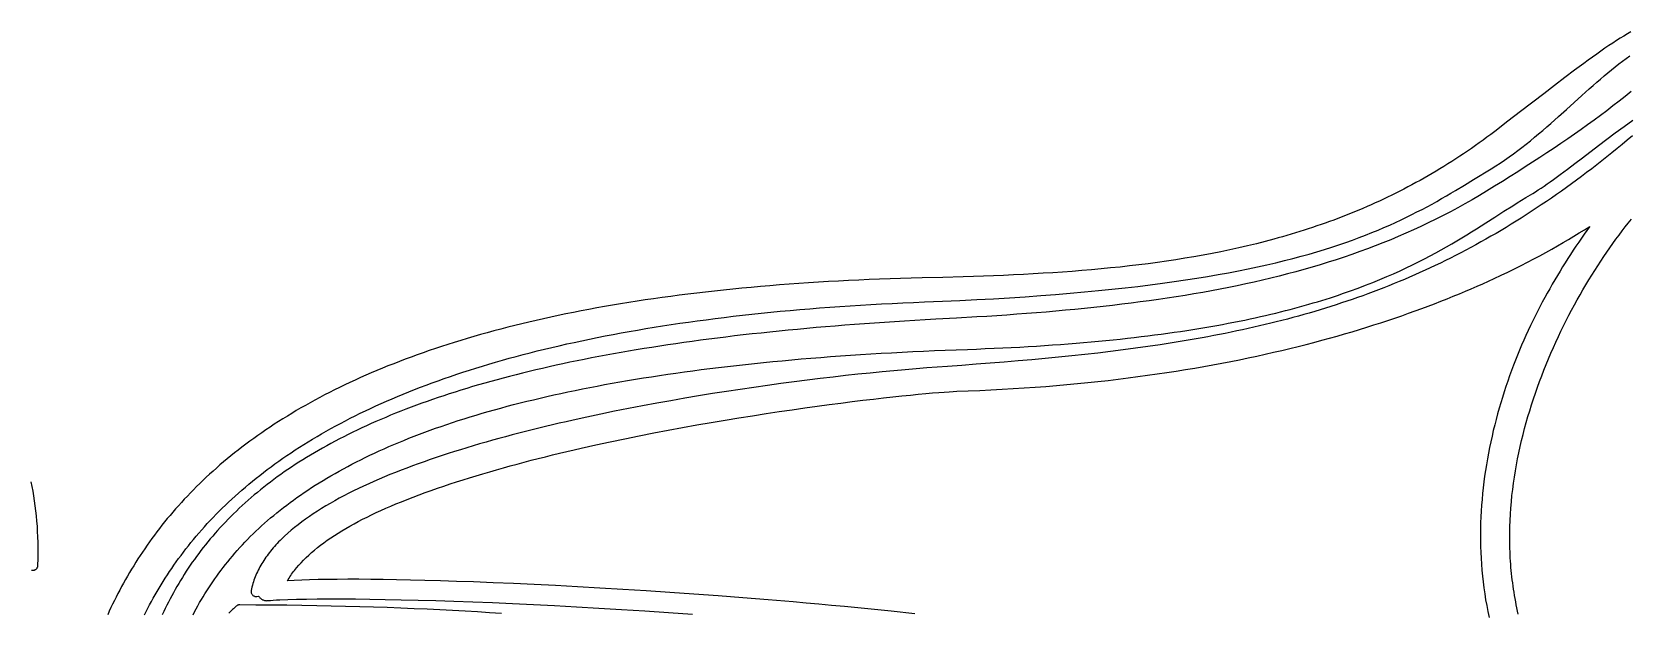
# Model space of a CAD drawing. Extents: x 0 to 113, y 52 to 137.
# Drawn here: x 45.32 to 89.82, y 120.08 to 136.27 of the extents above; entities that cross this region are included whole.
import ezdxf

# ---------------------------------------------------------------- set-up
doc = ezdxf.new("R2010")
doc.units = 0
doc.header["$MEASUREMENT"] = 0

msp = doc.modelspace()

# ---------------------------------------------------------------- linework, layer by layer
for points in [[(89.869, 136.272), (89.772, 136.216), (89.673, 136.158), (89.572, 136.096), (89.469, 136.031), (89.363, 135.962), (89.256, 135.891), (89.146, 135.816), (89.033, 135.738), (88.918, 135.657), (88.8, 135.573), (88.679, 135.485), (88.556, 135.395), (88.299, 135.203), (88.029, 134.999), (87.744, 134.782), (87.444, 134.552), (86.796, 134.052), (86.445, 133.782), (86.075, 133.499), (85.968, 133.418), (85.86, 133.337), (85.752, 133.258), (85.644, 133.18), (85.536, 133.104), (85.427, 133.028), (85.318, 132.953), (85.209, 132.879), (85.1, 132.807), (84.991, 132.735), (84.881, 132.664), (84.771, 132.595), (84.661, 132.526), (84.55, 132.459), (84.44, 132.392), (84.329, 132.327), (84.217, 132.262), (84.106, 132.199), (83.994, 132.136), (83.882, 132.075), (83.77, 132.014), (83.658, 131.954), (83.545, 131.896), (83.432, 131.838), (83.319, 131.781), (83.206, 131.725), (83.092, 131.67), (82.978, 131.616), (82.864, 131.562), (82.749, 131.51), (82.635, 131.458), (82.52, 131.408), (82.405, 131.358), (82.289, 131.309), (82.173, 131.261), (82.057, 131.214), (81.941, 131.168), (81.824, 131.122), (81.708, 131.077), (81.591, 131.033), (81.473, 130.99), (81.356, 130.948), (81.238, 130.906), (81.12, 130.866), (81.001, 130.826), (80.882, 130.786), (80.763, 130.748), (80.644, 130.71), (80.525, 130.673), (80.405, 130.637), (80.285, 130.601), (80.164, 130.566), (80.044, 130.532), (79.923, 130.499), (79.68, 130.434), (79.436, 130.372), (79.191, 130.313), (78.945, 130.256), (78.698, 130.202), (78.449, 130.15), (78.199, 130.1), (77.949, 130.053), (77.697, 130.008), (77.443, 129.966), (77.189, 129.925), (76.933, 129.887), (76.676, 129.85), (76.418, 129.816), (76.159, 129.783), (75.898, 129.752), (75.636, 129.723), (75.373, 129.696), (75.108, 129.67), (74.842, 129.646), (74.575, 129.624), (74.307, 129.603), (74.037, 129.583), (73.766, 129.565), (73.494, 129.548), (73.22, 129.532), (72.945, 129.517), (72.669, 129.503), (72.391, 129.491), (72.112, 129.479), (71.832, 129.468), (71.55, 129.458), (71.267, 129.449), (70.696, 129.433), (70.12, 129.419), (69.82, 129.411), (69.523, 129.403), (69.228, 129.394), (68.936, 129.383), (68.646, 129.372), (68.359, 129.359), (68.074, 129.346), (67.792, 129.332), (67.512, 129.316), (67.235, 129.3), (66.96, 129.282), (66.687, 129.264), (66.417, 129.244), (66.149, 129.224), (65.883, 129.203), (65.62, 129.18), (65.359, 129.157), (65.101, 129.133), (64.845, 129.108), (64.591, 129.082), (64.34, 129.055), (64.09, 129.027), (63.844, 128.998), (63.599, 128.968), (63.357, 128.937), (63.117, 128.906), (62.879, 128.873), (62.643, 128.84), (62.41, 128.806), (62.179, 128.77), (61.95, 128.734), (61.723, 128.698), (61.498, 128.66), (61.276, 128.621), (61.056, 128.582), (60.838, 128.541), (60.622, 128.5), (60.408, 128.458), (60.196, 128.415), (59.987, 128.372), (59.779, 128.327), (59.574, 128.282), (59.37, 128.236), (59.169, 128.189), (58.97, 128.141), (58.773, 128.093), (58.578, 128.044), (58.384, 127.994), (58.193, 127.943), (58.004, 127.891), (57.817, 127.839), (57.632, 127.786), (57.449, 127.732), (57.267, 127.678), (57.088, 127.622), (56.911, 127.566), (56.735, 127.509), (56.562, 127.452), (56.39, 127.394), (56.221, 127.335), (56.053, 127.275), (55.887, 127.215), (55.723, 127.154), (55.56, 127.092), (55.4, 127.03), (55.241, 126.967), (55.085, 126.903), (54.93, 126.838), (54.776, 126.773), (54.625, 126.708), (54.475, 126.641), (54.328, 126.574), (54.181, 126.507), (54.037, 126.438), (53.894, 126.369), (53.754, 126.3), (53.614, 126.23), (53.477, 126.159), (53.341, 126.088), (53.207, 126.016), (53.074, 125.943), (52.944, 125.87), (52.814, 125.796), (52.687, 125.722), (52.561, 125.647), (52.437, 125.572), (52.314, 125.496), (52.193, 125.419), (52.073, 125.342), (51.955, 125.265), (51.839, 125.186), (51.724, 125.108), (51.611, 125.028), (51.499, 124.949), (51.389, 124.869), (51.28, 124.788), (51.173, 124.707), (51.067, 124.625), (50.963, 124.543), (50.86, 124.46), (50.758, 124.377), (50.658, 124.293), (50.56, 124.209), (50.463, 124.124), (50.367, 124.039), (50.273, 123.954), (50.18, 123.868), (50.088, 123.782), (49.998, 123.695), (49.909, 123.607), (49.822, 123.52), (49.735, 123.432), (49.651, 123.343), (49.567, 123.254), (49.485, 123.165), (49.404, 123.075), (49.324, 122.985), (49.246, 122.895), (49.169, 122.804), (49.093, 122.713), (49.018, 122.621), (48.945, 122.529), (48.873, 122.437), (48.802, 122.345), (48.732, 122.252), (48.663, 122.158), (48.596, 122.065), (48.529, 121.971), (48.464, 121.876), (48.4, 121.782), (48.337, 121.687), (48.276, 121.592), (48.215, 121.497), (48.156, 121.401), (48.097, 121.305), (48.04, 121.209), (47.983, 121.112), (47.928, 121.016), (47.874, 120.919), (47.821, 120.821), (47.769, 120.724), (47.718, 120.626), (47.667, 120.529), (47.618, 120.43), (47.57, 120.332), (47.523, 120.234), (47.477, 120.135), (47.432, 120.036)], [(48.454, 120.033), (48.502, 120.127), (48.55, 120.221), (48.6, 120.314), (48.65, 120.408), (48.702, 120.501), (48.755, 120.594), (48.808, 120.686), (48.863, 120.779), (48.919, 120.871), (48.976, 120.963), (49.035, 121.055), (49.094, 121.147), (49.154, 121.238), (49.216, 121.329), (49.279, 121.42), (49.343, 121.511), (49.408, 121.601), (49.475, 121.691), (49.542, 121.781), (49.611, 121.87), (49.681, 121.959), (49.753, 122.048), (49.825, 122.137), (49.899, 122.225), (49.974, 122.313), (50.051, 122.401), (50.129, 122.488), (50.208, 122.575), (50.289, 122.662), (50.371, 122.749), (50.454, 122.835), (50.539, 122.92), (50.625, 123.006), (50.712, 123.091), (50.801, 123.175), (50.891, 123.259), (50.983, 123.343), (51.076, 123.427), (51.171, 123.51), (51.267, 123.592), (51.365, 123.674), (51.464, 123.756), (51.565, 123.838), (51.667, 123.919), (51.771, 123.999), (51.876, 124.079), (51.983, 124.159), (52.092, 124.238), (52.202, 124.317), (52.313, 124.395), (52.427, 124.473), (52.542, 124.55), (52.658, 124.627), (52.777, 124.703), (52.897, 124.779), (53.018, 124.854), (53.141, 124.929), (53.266, 125.003), (53.393, 125.077), (53.522, 125.151), (53.652, 125.223), (53.784, 125.295), (53.917, 125.367), (54.053, 125.438), (54.19, 125.509), (54.329, 125.579), (54.47, 125.648), (54.613, 125.717), (54.757, 125.785), (54.904, 125.853), (55.052, 125.92), (55.202, 125.987), (55.354, 126.052), (55.508, 126.118), (55.664, 126.182), (55.822, 126.246), (55.982, 126.31), (56.143, 126.372), (56.307, 126.434), (56.473, 126.496), (56.64, 126.557), (56.81, 126.617), (56.982, 126.676), (57.155, 126.735), (57.331, 126.793), (57.509, 126.851), (57.689, 126.907), (57.87, 126.963), (58.054, 127.019), (58.241, 127.073), (58.429, 127.127), (58.619, 127.18), (58.812, 127.233), (59.006, 127.285), (59.203, 127.336), (59.402, 127.386), (59.603, 127.435), (59.806, 127.484), (60.012, 127.532), (60.22, 127.579), (60.43, 127.625), (60.642, 127.671), (60.856, 127.716), (61.073, 127.76), (61.292, 127.803), (61.514, 127.845), (61.737, 127.887), (61.963, 127.928), (62.192, 127.968), (62.422, 128.007), (62.655, 128.045), (62.891, 128.082), (63.128, 128.119), (63.369, 128.155), (63.611, 128.189), (63.856, 128.223), (64.104, 128.256), (64.354, 128.289), (64.606, 128.32), (64.861, 128.35), (65.118, 128.38), (65.378, 128.408), (65.64, 128.436), (65.905, 128.463), (66.172, 128.489), (66.442, 128.514), (66.715, 128.538), (66.99, 128.561), (67.267, 128.583), (67.548, 128.604), (67.83, 128.624), (68.116, 128.643), (68.404, 128.661), (68.695, 128.678), (68.988, 128.695), (69.284, 128.71), (69.583, 128.724), (69.884, 128.737), (70.188, 128.749), (70.686, 128.77), (71.172, 128.792), (71.645, 128.815), (72.108, 128.841), (72.558, 128.868), (72.998, 128.897), (73.426, 128.927), (73.843, 128.96), (74.25, 128.993), (74.647, 129.029), (75.033, 129.066), (75.409, 129.104), (75.775, 129.144), (76.131, 129.185), (76.478, 129.228), (76.816, 129.272), (77.144, 129.318), (77.464, 129.365), (77.775, 129.413), (78.077, 129.463), (78.372, 129.513), (78.658, 129.565), (78.936, 129.619), (79.207, 129.673), (79.47, 129.729), (79.726, 129.785), (79.975, 129.843), (80.216, 129.902), (80.452, 129.962), (80.68, 130.023), (80.903, 130.085), (81.119, 130.148), (81.329, 130.211), (81.534, 130.276), (81.733, 130.341), (81.927, 130.408), (82.116, 130.475), (82.3, 130.543), (82.479, 130.611), (82.654, 130.681), (82.824, 130.751), (82.99, 130.821), (83.152, 130.892), (83.31, 130.964), (83.465, 131.036), (83.616, 131.109), (83.765, 131.182), (83.91, 131.256), (84.052, 131.33), (84.192, 131.404), (84.329, 131.478), (84.464, 131.553), (84.597, 131.628), (84.728, 131.704), (84.857, 131.779), (84.985, 131.855), (85.237, 132.006), (85.485, 132.158), (85.977, 132.46), (86.104, 132.539), (86.228, 132.621), (86.352, 132.704), (86.475, 132.79), (86.596, 132.877), (86.716, 132.966), (86.834, 133.057), (86.952, 133.149), (87.068, 133.242), (87.184, 133.337), (87.298, 133.432), (87.412, 133.528), (87.524, 133.625), (87.636, 133.722), (87.856, 133.918), (88.074, 134.113), (88.288, 134.307), (88.5, 134.499), (88.71, 134.687), (88.814, 134.78), (88.918, 134.871), (89.021, 134.96), (89.124, 135.048), (89.227, 135.134), (89.329, 135.218), (89.431, 135.3), (89.533, 135.38), (89.635, 135.457), (89.736, 135.531), (89.838, 135.603)], [(89.88, 134.614), (89.711, 134.478), (89.541, 134.343), (89.369, 134.209), (89.195, 134.077), (89.02, 133.945), (88.843, 133.814), (88.663, 133.683), (88.481, 133.553), (88.297, 133.424), (88.11, 133.294), (87.92, 133.164), (87.728, 133.034), (87.532, 132.904), (87.334, 132.774), (87.132, 132.643), (86.927, 132.511), (86.718, 132.378), (86.506, 132.244), (86.29, 132.109), (86.07, 131.973), (85.846, 131.836), (85.647, 131.716), (85.448, 131.599), (85.247, 131.485), (85.045, 131.373), (84.842, 131.264), (84.638, 131.158), (84.432, 131.054), (84.226, 130.953), (84.018, 130.855), (83.81, 130.759), (83.6, 130.665), (83.389, 130.574), (83.177, 130.485), (82.963, 130.398), (82.748, 130.314), (82.533, 130.232), (82.315, 130.153), (82.097, 130.075), (81.878, 130), (81.657, 129.927), (81.434, 129.856), (81.211, 129.787), (80.986, 129.72), (80.76, 129.655), (80.533, 129.592), (80.304, 129.531), (80.074, 129.471), (79.842, 129.414), (79.609, 129.358), (79.375, 129.305), (79.14, 129.252), (78.903, 129.202), (78.664, 129.153), (78.424, 129.106), (78.183, 129.061), (77.94, 129.017), (77.696, 128.974), (77.45, 128.933), (77.203, 128.894), (76.954, 128.855), (76.704, 128.819), (76.452, 128.783), (76.199, 128.749), (75.944, 128.716), (75.687, 128.684), (75.429, 128.654), (75.17, 128.624), (74.908, 128.596), (74.646, 128.569), (74.381, 128.543), (74.115, 128.518), (73.847, 128.494), (73.578, 128.47), (73.307, 128.448), (73.034, 128.426), (72.76, 128.406), (72.484, 128.386), (72.206, 128.367), (71.927, 128.348), (71.645, 128.331), (71.078, 128.297), (70.503, 128.266), (70.211, 128.25), (69.922, 128.234), (69.636, 128.217), (69.352, 128.199), (69.07, 128.181), (68.792, 128.162), (68.515, 128.142), (68.241, 128.122), (67.969, 128.101), (67.7, 128.079), (67.434, 128.057), (67.169, 128.034), (66.908, 128.011), (66.648, 127.987), (66.391, 127.962), (66.136, 127.937), (65.884, 127.911), (65.634, 127.885), (65.386, 127.858), (65.141, 127.83), (64.898, 127.802), (64.658, 127.773), (64.419, 127.743), (64.183, 127.713), (63.949, 127.682), (63.718, 127.651), (63.488, 127.619), (63.261, 127.586), (63.037, 127.553), (62.814, 127.519), (62.594, 127.485), (62.375, 127.45), (62.159, 127.414), (61.946, 127.378), (61.734, 127.342), (61.524, 127.304), (61.317, 127.267), (61.112, 127.228), (60.908, 127.189), (60.707, 127.15), (60.508, 127.109), (60.311, 127.069), (60.117, 127.027), (59.924, 126.986), (59.733, 126.943), (59.544, 126.9), (59.358, 126.857), (59.173, 126.813), (58.99, 126.768), (58.81, 126.723), (58.631, 126.677), (58.454, 126.631), (58.28, 126.584), (58.107, 126.536), (57.936, 126.489), (57.767, 126.44), (57.6, 126.391), (57.435, 126.342), (57.271, 126.291), (57.11, 126.241), (56.95, 126.19), (56.793, 126.138), (56.637, 126.086), (56.483, 126.033), (56.331, 125.98), (56.18, 125.926), (56.032, 125.872), (55.885, 125.817), (55.74, 125.762), (55.597, 125.706), (55.455, 125.65), (55.315, 125.593), (55.177, 125.535), (55.041, 125.478), (54.906, 125.419), (54.773, 125.36), (54.642, 125.301), (54.512, 125.241), (54.384, 125.181), (54.258, 125.12), (54.133, 125.059), (54.01, 124.997), (53.889, 124.935), (53.769, 124.872), (53.651, 124.809), (53.534, 124.745), (53.419, 124.681), (53.305, 124.616), (53.193, 124.551), (53.083, 124.485), (52.974, 124.419), (52.867, 124.353), (52.761, 124.285), (52.656, 124.218), (52.553, 124.15), (52.452, 124.082), (52.352, 124.013), (52.253, 123.943), (52.156, 123.874), (52.06, 123.803), (51.966, 123.733), (51.873, 123.662), (51.781, 123.59), (51.691, 123.518), (51.602, 123.446), (51.515, 123.373), (51.429, 123.299), (51.344, 123.225), (51.26, 123.151), (51.178, 123.077), (51.097, 123.002), (51.017, 122.926), (50.939, 122.85), (50.862, 122.774), (50.786, 122.697), (50.711, 122.62), (50.638, 122.542), (50.566, 122.464), (50.495, 122.386), (50.425, 122.307), (50.357, 122.228), (50.289, 122.148), (50.223, 122.068), (50.158, 121.988), (50.094, 121.907), (50.031, 121.826), (49.969, 121.744), (49.908, 121.662), (49.849, 121.579), (49.79, 121.497), (49.733, 121.414), (49.676, 121.33), (49.621, 121.246), (49.567, 121.162), (49.514, 121.077), (49.461, 120.992), (49.41, 120.907), (49.36, 120.822), (49.311, 120.736), (49.263, 120.649), (49.215, 120.563), (49.169, 120.476), (49.123, 120.388), (49.079, 120.301), (49.035, 120.213), (48.993, 120.124), (48.951, 120.036)], [(49.809, 120.034), (49.853, 120.119), (49.899, 120.204), (49.945, 120.289), (49.993, 120.373), (50.042, 120.457), (50.092, 120.54), (50.142, 120.623), (50.194, 120.706), (50.247, 120.788), (50.302, 120.87), (50.357, 120.952), (50.413, 121.034), (50.471, 121.115), (50.53, 121.195), (50.59, 121.276), (50.651, 121.356), (50.713, 121.435), (50.777, 121.515), (50.841, 121.594), (50.907, 121.672), (50.975, 121.75), (51.043, 121.828), (51.113, 121.906), (51.184, 121.983), (51.257, 122.059), (51.331, 122.136), (51.406, 122.212), (51.483, 122.287), (51.561, 122.362), (51.64, 122.437), (51.721, 122.512), (51.803, 122.585), (51.887, 122.659), (51.972, 122.732), (52.058, 122.805), (52.146, 122.877), (52.236, 122.949), (52.327, 123.021), (52.419, 123.092), (52.513, 123.162), (52.609, 123.232), (52.706, 123.302), (52.805, 123.371), (52.905, 123.44), (53.007, 123.509), (53.11, 123.577), (53.216, 123.644), (53.322, 123.711), (53.431, 123.778), (53.541, 123.844), (53.653, 123.91), (53.767, 123.975), (53.882, 124.04), (53.999, 124.104), (54.118, 124.168), (54.238, 124.231), (54.36, 124.294), (54.484, 124.356), (54.61, 124.418), (54.738, 124.479), (54.867, 124.54), (54.999, 124.601), (55.132, 124.66), (55.267, 124.72), (55.404, 124.779), (55.543, 124.837), (55.684, 124.895), (55.826, 124.952), (55.971, 125.009), (56.117, 125.065), (56.266, 125.121), (56.417, 125.176), (56.569, 125.231), (56.724, 125.285), (56.88, 125.338), (57.039, 125.391), (57.199, 125.444), (57.362, 125.496), (57.527, 125.547), (57.694, 125.598), (57.863, 125.648), (58.034, 125.697), (58.207, 125.746), (58.382, 125.795), (58.56, 125.843), (58.739, 125.89), (58.921, 125.936), (59.105, 125.982), (59.291, 126.028), (59.48, 126.073), (59.67, 126.117), (59.863, 126.16), (60.058, 126.203), (60.256, 126.246), (60.455, 126.287), (60.657, 126.328), (60.862, 126.369), (61.068, 126.408), (61.277, 126.448), (61.488, 126.486), (61.702, 126.524), (61.918, 126.561), (62.136, 126.597), (62.357, 126.633), (62.58, 126.668), (62.806, 126.703), (63.034, 126.737), (63.265, 126.77), (63.498, 126.802), (63.733, 126.834), (63.971, 126.865), (64.211, 126.896), (64.454, 126.925), (64.7, 126.954), (64.948, 126.983), (65.198, 127.01), (65.452, 127.037), (65.707, 127.063), (65.966, 127.089), (66.227, 127.113), (66.49, 127.137), (66.757, 127.161), (67.025, 127.183), (67.297, 127.205), (67.571, 127.226), (67.848, 127.246), (68.128, 127.266), (68.41, 127.285), (68.695, 127.303), (68.983, 127.32), (69.273, 127.336), (69.567, 127.352), (69.863, 127.367), (70.162, 127.381), (70.463, 127.395), (70.768, 127.407), (71.075, 127.419), (71.385, 127.43), (71.636, 127.439), (71.883, 127.449), (72.128, 127.46), (72.369, 127.471), (72.608, 127.483), (72.843, 127.495), (73.075, 127.508), (73.305, 127.522), (73.532, 127.537), (73.755, 127.552), (73.976, 127.568), (74.194, 127.585), (74.41, 127.602), (74.622, 127.62), (74.832, 127.638), (75.039, 127.657), (75.244, 127.677), (75.445, 127.697), (75.644, 127.718), (75.841, 127.739), (76.035, 127.761), (76.226, 127.784), (76.415, 127.807), (76.601, 127.831), (76.784, 127.855), (76.966, 127.88), (77.144, 127.905), (77.321, 127.931), (77.495, 127.957), (77.666, 127.984), (77.836, 128.011), (78.003, 128.039), (78.167, 128.068), (78.33, 128.096), (78.49, 128.125), (78.648, 128.155), (78.804, 128.185), (78.957, 128.216), (79.109, 128.247), (79.258, 128.278), (79.405, 128.31), (79.55, 128.342), (79.693, 128.375), (79.834, 128.408), (79.974, 128.441), (80.111, 128.475), (80.246, 128.509), (80.379, 128.543), (80.511, 128.578), (80.64, 128.613), (80.768, 128.649), (80.894, 128.685), (81.018, 128.721), (81.14, 128.757), (81.261, 128.794), (81.38, 128.831), (81.497, 128.868), (81.613, 128.906), (81.726, 128.943), (81.839, 128.982), (82.059, 129.058), (82.272, 129.136), (82.48, 129.215), (82.682, 129.295), (82.879, 129.375), (83.07, 129.456), (83.256, 129.537), (83.437, 129.619), (83.613, 129.702), (83.785, 129.785), (83.952, 129.868), (84.116, 129.952), (84.275, 130.036), (84.431, 130.12), (84.583, 130.204), (84.732, 130.288), (84.877, 130.372), (85.02, 130.456), (85.16, 130.54), (85.297, 130.623), (85.433, 130.707), (85.566, 130.79), (85.826, 130.954), (86.08, 131.116), (86.33, 131.275), (86.577, 131.431), (86.7, 131.507), (86.823, 131.583), (86.946, 131.657), (87.069, 131.73), (87.14, 131.773), (87.214, 131.819), (87.29, 131.869), (87.37, 131.922), (87.452, 131.978), (87.537, 132.038), (87.625, 132.1), (87.715, 132.165), (87.903, 132.303), (88.1, 132.45), (88.305, 132.606), (88.519, 132.768), (88.966, 133.108), (89.199, 133.283), (89.436, 133.461), (89.678, 133.639), (89.924, 133.817)], [(89.91, 133.378), (89.768, 133.259), (89.625, 133.14), (89.484, 133.024), (89.342, 132.908), (89.2, 132.795), (89.059, 132.683), (88.918, 132.572), (88.777, 132.463), (88.636, 132.355), (88.496, 132.249), (88.355, 132.145), (88.215, 132.041), (88.074, 131.94), (87.934, 131.839), (87.794, 131.74), (87.654, 131.643), (87.514, 131.547), (87.374, 131.452), (87.234, 131.359), (87.094, 131.267), (86.954, 131.177), (86.813, 131.087), (86.673, 131), (86.533, 130.913), (86.393, 130.828), (86.253, 130.744), (86.113, 130.661), (85.972, 130.58), (85.832, 130.5), (85.691, 130.421), (85.551, 130.343), (85.41, 130.267), (85.269, 130.191), (85.128, 130.117), (84.986, 130.045), (84.845, 129.973), (84.703, 129.903), (84.561, 129.833), (84.419, 129.765), (84.277, 129.698), (84.134, 129.632), (83.991, 129.567), (83.848, 129.504), (83.705, 129.441), (83.561, 129.38), (83.417, 129.319), (83.273, 129.26), (83.128, 129.201), (82.983, 129.144), (82.837, 129.088), (82.692, 129.032), (82.545, 128.978), (82.399, 128.925), (82.252, 128.872), (82.104, 128.821), (81.957, 128.77), (81.808, 128.721), (81.66, 128.672), (81.51, 128.624), (81.361, 128.578), (81.211, 128.532), (81.06, 128.487), (80.909, 128.442), (80.757, 128.399), (80.605, 128.357), (80.452, 128.315), (80.298, 128.274), (80.144, 128.234), (79.99, 128.195), (79.835, 128.156), (79.679, 128.119), (79.522, 128.082), (79.365, 128.045), (79.208, 128.01), (79.049, 127.975), (78.89, 127.941), (78.73, 127.908), (78.57, 127.875), (78.409, 127.843), (78.247, 127.812), (78.084, 127.781), (77.921, 127.751), (77.756, 127.722), (77.426, 127.665), (77.092, 127.61), (76.754, 127.558), (76.414, 127.508), (76.069, 127.46), (75.722, 127.414), (75.37, 127.37), (75.015, 127.328), (74.655, 127.287), (74.292, 127.248), (73.925, 127.211), (73.553, 127.175), (73.177, 127.14), (72.797, 127.107), (72.412, 127.075), (72.023, 127.043), (71.629, 127.013), (71.23, 126.984), (70.826, 126.956), (70.545, 126.935), (70.254, 126.913), (69.954, 126.889), (69.646, 126.862), (69.33, 126.833), (69.006, 126.803), (68.674, 126.769), (68.336, 126.734), (67.991, 126.697), (67.641, 126.657), (67.284, 126.615), (66.923, 126.571), (66.557, 126.524), (66.186, 126.475), (65.812, 126.424), (65.434, 126.371), (65.053, 126.315), (64.669, 126.257), (64.284, 126.196), (63.896, 126.133), (63.507, 126.068), (63.117, 126), (62.727, 125.93), (62.336, 125.858), (61.946, 125.783), (61.556, 125.705), (61.168, 125.625), (60.781, 125.543), (60.396, 125.458), (60.204, 125.414), (60.014, 125.37), (59.823, 125.326), (59.634, 125.281), (59.445, 125.235), (59.258, 125.188), (59.071, 125.141), (58.885, 125.093), (58.7, 125.045), (58.516, 124.996), (58.333, 124.946), (58.152, 124.896), (57.972, 124.845), (57.792, 124.793), (57.615, 124.741), (57.438, 124.688), (57.263, 124.634), (57.09, 124.58), (56.918, 124.525), (56.748, 124.47), (56.579, 124.414), (56.412, 124.357), (56.247, 124.299), (56.083, 124.241), (55.922, 124.182), (55.762, 124.122), (55.605, 124.062), (55.449, 124.001), (55.295, 123.939), (55.144, 123.876), (54.995, 123.813), (54.847, 123.749), (54.703, 123.685), (54.56, 123.619), (54.42, 123.553), (54.283, 123.486), (54.148, 123.419), (54.015, 123.35), (53.885, 123.281), (53.758, 123.211), (53.633, 123.14), (53.511, 123.069), (53.391, 122.997), (53.275, 122.924), (53.161, 122.85), (53.05, 122.775), (52.942, 122.699), (52.837, 122.623), (52.736, 122.545), (52.637, 122.467), (52.542, 122.388), (52.45, 122.308), (52.361, 122.228), (52.318, 122.187), (52.276, 122.146), (52.235, 122.105), (52.194, 122.063), (52.155, 122.022), (52.116, 121.98), (52.078, 121.938), (52.042, 121.896), (52.006, 121.853), (51.971, 121.81), (51.937, 121.767), (51.903, 121.724), (51.871, 121.681), (51.84, 121.637), (51.81, 121.593), (51.781, 121.549), (51.752, 121.504), (51.725, 121.46), (51.699, 121.415), (51.673, 121.37), (51.649, 121.324), (51.626, 121.279), (51.603, 121.233), (51.582, 121.187), (51.562, 121.14), (51.543, 121.094), (51.525, 121.047), (51.508, 121), (51.492, 120.953), (51.477, 120.905), (51.463, 120.857), (51.451, 120.809), (51.439, 120.761), (51.429, 120.712), (51.426, 120.695), (51.426, 120.679), (51.428, 120.662), (51.431, 120.646), (51.436, 120.631), (51.444, 120.616), (51.453, 120.602), (51.464, 120.589), (51.476, 120.577), (51.49, 120.567), (51.504, 120.559), (51.52, 120.552), (51.536, 120.547), (51.552, 120.545), (51.569, 120.544), (51.586, 120.545), (51.638, 120.554), (51.65, 120.539), (51.662, 120.525), (51.675, 120.511), (51.689, 120.498), (51.703, 120.486), (51.717, 120.475), (51.733, 120.465), (51.748, 120.456), (51.765, 120.448), (51.781, 120.442), (51.798, 120.436), (51.816, 120.432), (51.834, 120.43), (51.853, 120.428), (51.872, 120.429), (51.892, 120.431), (51.965, 120.437), (52.046, 120.442), (52.135, 120.448), (52.231, 120.453), (52.447, 120.461), (52.693, 120.468), (52.967, 120.474), (53.269, 120.477), (53.598, 120.479), (53.953, 120.479), (54.332, 120.476), (54.736, 120.472), (55.162, 120.465), (55.61, 120.456), (56.08, 120.445), (56.57, 120.431), (57.079, 120.415), (57.606, 120.396), (58.151, 120.374), (58.713, 120.349), (59.291, 120.322), (59.885, 120.293), (60.493, 120.26), (61.115, 120.224), (61.75, 120.186), (62.397, 120.144), (63.055, 120.1), (63.723, 120.053)], [(69.918, 120.065), (69.263, 120.134), (68.61, 120.2), (67.96, 120.264), (67.601, 120.298), (67.244, 120.331), (66.888, 120.363), (66.533, 120.394), (65.829, 120.454), (65.132, 120.51), (64.442, 120.563), (63.762, 120.613), (63.091, 120.66), (62.431, 120.703), (61.782, 120.744), (61.145, 120.781), (60.521, 120.816), (59.91, 120.848), (59.315, 120.877), (58.734, 120.904), (58.171, 120.928), (57.624, 120.95), (57.152, 120.967), (56.702, 120.981), (56.272, 120.994), (55.864, 121.004), (55.476, 121.011), (55.108, 121.017), (54.759, 121.021), (54.43, 121.023), (54.12, 121.023), (53.828, 121.022), (53.554, 121.019), (53.298, 121.014), (53.059, 121.009), (52.837, 121.002), (52.631, 120.994), (52.442, 120.985), (52.463, 121.021), (52.485, 121.057), (52.508, 121.093), (52.532, 121.13), (52.557, 121.166), (52.582, 121.202), (52.609, 121.238), (52.636, 121.273), (52.694, 121.345), (52.755, 121.416), (52.819, 121.487), (52.887, 121.558), (52.958, 121.628), (53.033, 121.698), (53.111, 121.768), (53.193, 121.837), (53.277, 121.906), (53.365, 121.974), (53.456, 122.042), (53.551, 122.11), (53.648, 122.177), (53.748, 122.244), (53.852, 122.31), (53.958, 122.376), (54.068, 122.441), (54.18, 122.506), (54.296, 122.57), (54.414, 122.634), (54.535, 122.697), (54.658, 122.759), (54.785, 122.821), (54.914, 122.882), (55.046, 122.943), (55.18, 123.003), (55.317, 123.063), (55.457, 123.122), (55.615, 123.186), (55.776, 123.251), (55.94, 123.314), (56.106, 123.377), (56.275, 123.439), (56.446, 123.5), (56.619, 123.561), (56.794, 123.621), (56.971, 123.68), (57.151, 123.739), (57.332, 123.797), (57.515, 123.854), (57.7, 123.91), (57.886, 123.966), (58.075, 124.021), (58.264, 124.076), (58.455, 124.13), (58.647, 124.183), (58.841, 124.235), (59.036, 124.287), (59.232, 124.338), (59.428, 124.388), (59.626, 124.438), (59.825, 124.487), (60.024, 124.535), (60.224, 124.583), (60.425, 124.629), (60.626, 124.676), (61.029, 124.766), (61.433, 124.854), (61.838, 124.939), (62.243, 125.021), (62.647, 125.101), (63.049, 125.178), (63.45, 125.252), (63.848, 125.323), (64.242, 125.392), (64.632, 125.458), (65.018, 125.522), (65.398, 125.582), (65.773, 125.64), (66.14, 125.696), (66.501, 125.749), (66.853, 125.799), (67.197, 125.846), (67.532, 125.891), (67.856, 125.934), (68.17, 125.973), (68.473, 126.011), (68.764, 126.045), (69.042, 126.077), (69.308, 126.107), (69.559, 126.133), (69.796, 126.158), (70.017, 126.179), (70.223, 126.199), (70.412, 126.215), (70.584, 126.229), (70.739, 126.241), (70.875, 126.25), (70.991, 126.257), (71.088, 126.261), (71.409, 126.272), (71.726, 126.285), (72.04, 126.3), (72.351, 126.317), (72.66, 126.335), (72.965, 126.354), (73.268, 126.376), (73.567, 126.399), (73.864, 126.423), (74.158, 126.449), (74.449, 126.476), (74.737, 126.505), (75.022, 126.535), (75.304, 126.566), (75.584, 126.599), (75.86, 126.634), (76.134, 126.669), (76.405, 126.706), (76.673, 126.744), (76.939, 126.784), (77.202, 126.825), (77.462, 126.867), (77.719, 126.91), (77.973, 126.954), (78.225, 126.999), (78.474, 127.046), (78.721, 127.094), (78.964, 127.142), (79.206, 127.192), (79.444, 127.243), (79.68, 127.294), (79.913, 127.347), (80.143, 127.401), (80.371, 127.455), (80.597, 127.511), (80.819, 127.567), (81.04, 127.624), (81.257, 127.682), (81.472, 127.741), (81.685, 127.801), (81.895, 127.861), (82.102, 127.922), (82.307, 127.984), (82.51, 128.046), (82.71, 128.109), (82.907, 128.173), (83.102, 128.237), (83.295, 128.302), (83.485, 128.368), (83.673, 128.434), (83.859, 128.5), (84.042, 128.567), (84.222, 128.635), (84.401, 128.702), (84.577, 128.771), (84.75, 128.839), (84.921, 128.908), (85.09, 128.978), (85.257, 129.048), (85.421, 129.118), (85.583, 129.188), (85.743, 129.258), (85.901, 129.329), (86.056, 129.4), (86.252, 129.492), (86.443, 129.583), (86.63, 129.674), (86.812, 129.766), (86.99, 129.857), (87.164, 129.948), (87.334, 130.039), (87.5, 130.13), (87.663, 130.221), (87.823, 130.311), (87.979, 130.402), (88.133, 130.492), (88.284, 130.582), (88.432, 130.672), (88.577, 130.762), (88.721, 130.851), (88.721, 130.851), (88.644, 130.744), (88.568, 130.636), (88.492, 130.526), (88.416, 130.415), (88.34, 130.303), (88.265, 130.19), (88.19, 130.076), (88.116, 129.961), (88.041, 129.844), (87.968, 129.727), (87.895, 129.608), (87.822, 129.488), (87.75, 129.366), (87.679, 129.244), (87.609, 129.12), (87.539, 128.996), (87.469, 128.87), (87.401, 128.743), (87.333, 128.614), (87.267, 128.485), (87.201, 128.354), (87.136, 128.223), (87.072, 128.09), (87.009, 127.956), (86.947, 127.82), (86.886, 127.684), (86.826, 127.546), (86.768, 127.408), (86.71, 127.268), (86.654, 127.127), (86.599, 126.985), (86.545, 126.841), (86.491, 126.693), (86.439, 126.544), (86.388, 126.395), (86.339, 126.244), (86.291, 126.092), (86.244, 125.94), (86.199, 125.787), (86.156, 125.633), (86.115, 125.478), (86.075, 125.323), (86.036, 125.167), (86, 125.01), (85.965, 124.853), (85.932, 124.695), (85.901, 124.536), (85.871, 124.377), (85.844, 124.217), (85.818, 124.057), (85.795, 123.896), (85.774, 123.735), (85.754, 123.573), (85.737, 123.411), (85.722, 123.249), (85.709, 123.086), (85.698, 122.923), (85.689, 122.76), (85.683, 122.596), (85.679, 122.432), (85.677, 122.268), (85.678, 122.104), (85.681, 121.939), (85.686, 121.775), (85.694, 121.61), (85.705, 121.445), (85.718, 121.28), (85.734, 121.115), (85.752, 120.95), (85.773, 120.785), (85.796, 120.62), (85.823, 120.456), (85.852, 120.291), (85.884, 120.126), (85.918, 119.962)], [(86.733, 120.053), (86.714, 120.14), (86.695, 120.226), (86.677, 120.313), (86.66, 120.4), (86.644, 120.487), (86.628, 120.574), (86.614, 120.661), (86.6, 120.748), (86.588, 120.835), (86.576, 120.922), (86.565, 121.009), (86.555, 121.096), (86.545, 121.183), (86.537, 121.27), (86.529, 121.357), (86.522, 121.445), (86.516, 121.532), (86.51, 121.619), (86.505, 121.706), (86.502, 121.793), (86.498, 121.88), (86.496, 121.967), (86.494, 122.141), (86.494, 122.315), (86.498, 122.489), (86.504, 122.662), (86.513, 122.836), (86.525, 123.009), (86.54, 123.182), (86.557, 123.354), (86.577, 123.527), (86.599, 123.698), (86.624, 123.87), (86.652, 124.041), (86.681, 124.212), (86.714, 124.382), (86.748, 124.551), (86.785, 124.72), (86.824, 124.889), (86.865, 125.057), (86.908, 125.224), (86.954, 125.39), (87.001, 125.556), (87.05, 125.721), (87.102, 125.885), (87.155, 126.049), (87.209, 126.212), (87.266, 126.374), (87.324, 126.535), (87.384, 126.695), (87.446, 126.854), (87.51, 127.012), (87.574, 127.169), (87.641, 127.325), (87.709, 127.479), (87.778, 127.633), (87.848, 127.785), (87.92, 127.936), (87.993, 128.085), (88.067, 128.233), (88.142, 128.38), (88.219, 128.525), (88.296, 128.668), (88.374, 128.81), (88.453, 128.951), (88.533, 129.089), (88.614, 129.227), (88.696, 129.362), (88.778, 129.496), (88.861, 129.627), (88.944, 129.757), (89.028, 129.886), (89.112, 130.012), (89.197, 130.136), (89.282, 130.259), (89.368, 130.379), (89.453, 130.497), (89.539, 130.613), (89.625, 130.727), (89.711, 130.839), (89.797, 130.949), (89.883, 131.056)], [(45.311, 121.282), (45.323, 121.279), (45.336, 121.277), (45.349, 121.276), (45.363, 121.277), (45.377, 121.279), (45.39, 121.282), (45.403, 121.287), (45.415, 121.293), (45.426, 121.3), (45.437, 121.308), (45.447, 121.318), (45.456, 121.328), (45.464, 121.338), (45.471, 121.35), (45.477, 121.362), (45.482, 121.375), (45.486, 121.389), (45.488, 121.402), (45.489, 121.417), (45.489, 121.426), (45.493, 121.585), (45.495, 121.743), (45.494, 121.899), (45.492, 122.052), (45.487, 122.204), (45.481, 122.354), (45.472, 122.502), (45.461, 122.647), (45.448, 122.791), (45.433, 122.933), (45.416, 123.073), (45.397, 123.21), (45.376, 123.346), (45.352, 123.48), (45.327, 123.612), (45.3, 123.741)], [(58.404, 120.073), (58.07, 120.094), (57.732, 120.115), (57.389, 120.135), (57.041, 120.154), (56.689, 120.172), (56.331, 120.189), (55.967, 120.205), (55.598, 120.22), (55.223, 120.234), (54.842, 120.247), (54.455, 120.258), (54.062, 120.269), (53.662, 120.278), (53.255, 120.286), (52.842, 120.293), (52.421, 120.299), (51.993, 120.303), (51.557, 120.306), (51.114, 120.308), (51.097, 120.309), (51.079, 120.308), (51.066, 120.304), (51.053, 120.299), (51.038, 120.291), (51.026, 120.283), (51.015, 120.275), (51.006, 120.267), (50.987, 120.249), (50.966, 120.229), (50.939, 120.205), (50.908, 120.178), (50.876, 120.148), (50.843, 120.114), (50.809, 120.077)]]:
    msp.add_lwpolyline(points)

doc.saveas('drawing.dxf')
